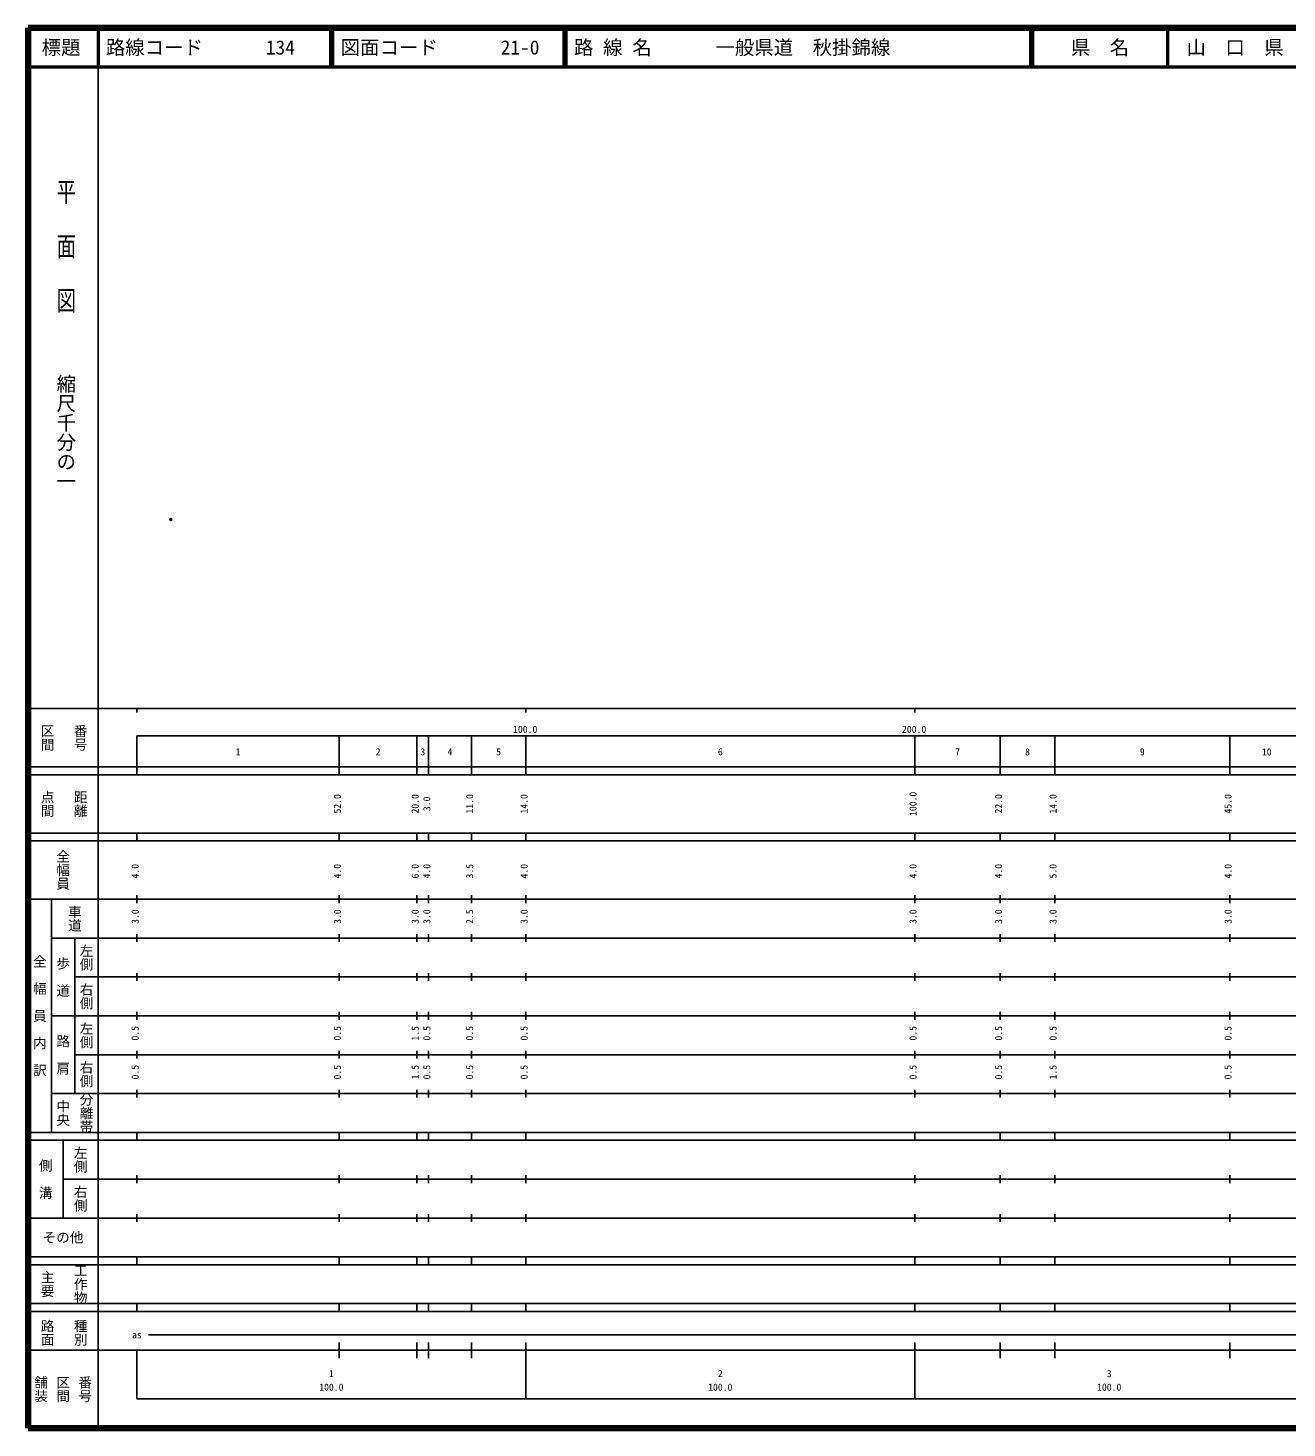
# Model space of a CAD drawing. Units: millimetres on the paper. Extents: x 40 to 680, y 20 to 380.
# Drawn here: x 40 to 363.7, y 20 to 380 of the extents above; entities that cross this region are included whole.
import ezdxf
from ezdxf.enums import TextEntityAlignment as Align

# ---------------------------------------------------------------- set-up
doc = ezdxf.new("R2010")
doc.units = ezdxf.units.MM
doc.header["$PDMODE"] = 32
doc.header["$PDSIZE"] = 0.5
doc.layers.add('M-OTRS', color=6, linetype='Continuous')
doc.layers.add('M-TTL-TXT', color=7, linetype='Continuous')
for name, color, linetype, lineweight in [('M-TTL', 2, 'Continuous', 140), ('M-TTL-BAND', 7, 'Continuous', 25), ('M-TTL-LINE', 7, 'Continuous', 50)]:
    doc.layers.add(name, color=color, linetype=linetype, lineweight=lineweight)
doc.styles.add('@ＭＳ ゴシック', font='')
doc.styles.add('ＭＳ ゴシック', font='')
doc.styles.get('@ＭＳ ゴシック').set_extended_font_data('@MS Gothic')
doc.styles.get('ＭＳ ゴシック').set_extended_font_data('MS Gothic')

msp = doc.modelspace()

# ---------------------------------------------------------------- linework, layer by layer
at = {"layer": 'M-OTRS'}
msp.add_point((76.749, 253.582), dxfattribs=at)
at = {"layer": 'M-TTL'}
for p, q in [((40, 380), (40, 20)), ((680, 380), (40, 380)), ((40, 20), (680, 20))]:
    msp.add_line(p, q, dxfattribs=at)
at = {"layer": 'M-TTL-BAND'}
for p, q in [((58, 370), (58, 20)), ((40, 205), (579, 205)), ((68, 205), (68, 204)), ((168, 205), (168, 204)), ((268, 205), (268, 204)), ((68, 198), (579, 198)), ((68, 198), (68, 188)), ((120, 188), (120, 198)), ((140, 188), (140, 198)), ((143, 188), (143, 198)), ((154, 188), (154, 198)), ((168, 188), (168, 198)), ((268, 188), (268, 198)), ((290, 188), (290, 198)), ((304, 188), (304, 198)), ((349, 188), (349, 198)), ((40, 190), (579, 190)), ((40, 188), (579, 188)), ((40, 173), (579, 173)), ((68, 171), (68, 173)), ((120, 171), (120, 173)), ((140, 171), (140, 173)), ((143, 171), (143, 173)), ((154, 171), (154, 173)), ((168, 171), (168, 173)), ((268, 171), (268, 173)), ((290, 171), (290, 173)), ((304, 171), (304, 173)), ((349, 171), (349, 173)), ((40, 171), (579, 171)), ((40, 156), (579, 156)), ((46, 96), (46, 156)), ((68, 155), (68, 157)), ((120, 155), (120, 157)), ((140, 155), (140, 157)), ((143, 155), (143, 157)), ((154, 155), (154, 157)), ((168, 155), (168, 157)), ((268, 155), (268, 157)), ((290, 155), (290, 157)), ((304, 155), (304, 157)), ((349, 155), (349, 157)), ((46, 146), (579, 146)), ((52, 146), (52, 106)), ((68, 145), (68, 147)), ((120, 145), (120, 147)), ((140, 145), (140, 147)), ((143, 145), (143, 147)), ((154, 145), (154, 147)), ((168, 145), (168, 147)), ((268, 145), (268, 147)), ((290, 145), (290, 147)), ((304, 145), (304, 147)), ((349, 145), (349, 147)), ((68, 135), (68, 137)), ((120, 135), (120, 137)), ((140, 135), (140, 137)), ((143, 135), (143, 137)), ((154, 135), (154, 137)), ((168, 135), (168, 137)), ((268, 135), (268, 137)), ((290, 135), (290, 137)), ((304, 135), (304, 137)), ((349, 135), (349, 137)), ((52, 136), (579, 136)), ((46, 126), (579, 126)), ((68, 125), (68, 127)), ((120, 125), (120, 127)), ((140, 125), (140, 127)), ((143, 125), (143, 127)), ((154, 125), (154, 127)), ((168, 125), (168, 127)), ((268, 125), (268, 127)), ((290, 125), (290, 127)), ((304, 125), (304, 127)), ((349, 125), (349, 127)), ((52, 116), (579, 116)), ((68, 115), (68, 117)), ((120, 115), (120, 117)), ((140, 115), (140, 117)), ((143, 115), (143, 117)), ((154, 115), (154, 117)), ((168, 115), (168, 117)), ((268, 115), (268, 117)), ((290, 115), (290, 117)), ((304, 115), (304, 117)), ((349, 115), (349, 117)), ((46, 106), (579, 106)), ((68, 105), (68, 107)), ((120, 105), (120, 107)), ((140, 105), (140, 107)), ((143, 105), (143, 107)), ((154, 105), (154, 107)), ((168, 105), (168, 107)), ((268, 105), (268, 107)), ((290, 105), (290, 107)), ((304, 105), (304, 107)), ((349, 105), (349, 107)), ((40, 96), (579, 96)), ((40, 94), (579, 94)), ((49, 94), (49, 74)), ((68, 94), (68, 96)), ((120, 94), (120, 96)), ((140, 94), (140, 96)), ((143, 94), (143, 96)), ((154, 94), (154, 96)), ((168, 94), (168, 96)), ((268, 94), (268, 96)), ((290, 94), (290, 96)), ((304, 94), (304, 96)), ((349, 94), (349, 96)), ((49, 84), (579, 84)), ((68, 83), (68, 85)), ((120, 83), (120, 85)), ((140, 83), (140, 85)), ((143, 83), (143, 85)), ((154, 83), (154, 85)), ((168, 83), (168, 85)), ((268, 83), (268, 85)), ((290, 83), (290, 85)), ((304, 83), (304, 85)), ((349, 83), (349, 85)), ((40, 74), (579, 74)), ((68, 73), (68, 75)), ((120, 73), (120, 75)), ((140, 73), (140, 75)), ((143, 73), (143, 75)), ((154, 73), (154, 75)), ((168, 73), (168, 75)), ((268, 73), (268, 75)), ((290, 73), (290, 75)), ((304, 73), (304, 75)), ((349, 73), (349, 75)), ((40, 64), (579, 64)), ((40, 62), (579, 62)), ((68, 62), (68, 64)), ((120, 62), (120, 64)), ((140, 62), (140, 64)), ((143, 62), (143, 64)), ((154, 62), (154, 64)), ((168, 62), (168, 64)), ((268, 62), (268, 64)), ((290, 62), (290, 64)), ((304, 62), (304, 64)), ((349, 62), (349, 64)), ((40, 52), (579, 52)), ((68, 50), (68, 52)), ((120, 50), (120, 52)), ((140, 50), (140, 52)), ((143, 50), (143, 52)), ((154, 50), (154, 52)), ((168, 50), (168, 52)), ((268, 50), (268, 52)), ((290, 50), (290, 52)), ((304, 50), (304, 52)), ((349, 50), (349, 52)), ((40, 50), (579, 50)), ((71, 44), (565, 44)), ((40, 40), (579, 40)), ((68, 40), (68, 27.5)), ((120, 38), (120, 42)), ((140, 38), (140, 42)), ((143, 38), (143, 42)), ((154, 38), (154, 42)), ((168, 27.5), (168, 42)), ((268, 27.5), (268, 42)), ((290, 38), (290, 42)), ((304, 38), (304, 42)), ((349, 38), (349, 42)), ((68, 27.5), (579, 27.5))]:
    msp.add_line(p, q, dxfattribs=at)
at = {"layer": 'M-TTL-LINE'}
for p, q in [((58, 380), (58, 370)), ((117.75, 380), (117.75, 370)), ((118.25, 380), (118.25, 370)), ((177.75, 380), (177.75, 370)), ((178.25, 380), (178.25, 370)), ((297.75, 380), (297.75, 370)), ((298.25, 380), (298.25, 370)), ((333, 380), (333, 370)), ((40, 370), (680, 370))]:
    msp.add_line(p, q, dxfattribs=at)

# ---------------------------------------------------------------- texts
at = {"layer": 'M-TTL-BAND', "style": '@ＭＳ ゴシック', "width": 1.4}
msp.add_text('平  面  図', height=3.666, rotation=270, dxfattribs=at).set_placement((49.777, 306.475), align=Align.MIDDLE_RIGHT)
at = {"layer": 'M-TTL-BAND', "style": '@ＭＳ ゴシック'}
msp.add_text('縮尺千分の一', height=3.666, rotation=270, dxfattribs=at).set_placement((49.777, 261.03), align=Align.MIDDLE_RIGHT)
for s, p in [('区間', (45, 197.5)), ('番号', (53.5, 197.5)), ('点間', (45, 180.5)), ('距離', (53.5, 180.5)), ('全幅員', (49, 163.5)), ('車道', (52, 151)), ('左側', (55, 141)), ('全\u3000幅\u3000員\u3000内\u3000訳', (43, 126)), ('歩\u3000道', (49, 136)), ('右側', (55, 131)), ('左側', (55, 121)), ('路\u3000肩', (49, 116)), ('右側', (55, 111)), ('分離帯', (55, 101)), ('中央', (49, 101)), ('左側', (53.5, 89)), ('側\u3000溝', (44.5, 84)), ('右側', (53.5, 79)), ('工作物', (53.5, 57)), ('主要', (45, 57)), ('路面', (45, 44.5)), ('種別', (53.5, 44.5)), ('舗装', (43.333, 30)), ('区間', (49, 30)), ('番号', (54.667, 30))]:
    msp.add_text(s, height=2.566, rotation=270, dxfattribs=at).set_placement(p, align=Align.MIDDLE_CENTER)
at = {"layer": 'M-TTL-BAND', "style": 'ＭＳ ゴシック'}
for s, p in [('100.0', (167.844, 198.195)), ('200.0', (267.844, 198.195)), ('1', (94, 192.405)), ('2', (130, 192.405)), ('3', (141.5, 192.405)), ('4', (148.5, 192.405)), ('5', (161, 192.405)), ('6', (218, 192.405)), ('7', (279, 192.405)), ('8', (297, 192.405)), ('9', (326.5, 192.405)), ('10', (358.5, 192.405)), ('as', (68, 42.5)), ('1', (118, 32.523)), ('2', (218, 32.523)), ('3', (318, 32.523)), ('100.0', (118, 29.033)), ('100.0', (218, 29.033)), ('100.0', (318, 29.033))]:
    msp.add_text(s, height=1.833, dxfattribs=at).set_placement(p, align=Align.BOTTOM_CENTER)
for s, p in [('52.0', (121, 180.5)), ('20.0', (141, 180.5)), ('3.0', (144, 180.5)), ('11.0', (155, 180.5)), ('14.0', (169, 180.5)), ('100.0', (269, 180.5)), ('22.0', (291, 180.5)), ('14.0', (305, 180.5)), ('45.0', (350, 180.5)), ('4.0', (69, 163.174)), ('4.0', (121, 163.174)), ('6.0', (141, 163.174)), ('4.0', (144, 163.174)), ('3.5', (155, 163.174)), ('4.0', (169, 163.174)), ('4.0', (269, 163.174)), ('4.0', (291, 163.174)), ('5.0', (305, 163.174)), ('4.0', (350, 163.174)), ('3.0', (69, 151.5)), ('3.0', (121, 151.5)), ('3.0', (141, 151.5)), ('3.0', (144, 151.5)), ('2.5', (155, 151.5)), ('3.0', (169, 151.5)), ('3.0', (269, 151.5)), ('3.0', (291, 151.5)), ('3.0', (305, 151.5)), ('3.0', (350, 151.5)), ('0.5', (69, 121.5)), ('0.5', (121, 121.5)), ('1.5', (141, 121.5)), ('0.5', (144, 121.5)), ('0.5', (155, 121.5)), ('0.5', (169, 121.5)), ('0.5', (269, 121.5)), ('0.5', (291, 121.5)), ('0.5', (305, 121.5)), ('0.5', (350, 121.5)), ('0.5', (69, 111.5)), ('0.5', (121, 111.5)), ('1.5', (141, 111.5)), ('0.5', (144, 111.5)), ('0.5', (155, 111.5)), ('0.5', (169, 111.5)), ('0.5', (269, 111.5)), ('0.5', (291, 111.5)), ('1.5', (305, 111.5)), ('0.5', (350, 111.5))]:
    msp.add_text(s, height=1.833, rotation=90, dxfattribs=at).set_placement(p, align=Align.BOTTOM_CENTER)
msp.add_text('その他', height=2.566, dxfattribs=at).set_placement((49, 69), align=Align.MIDDLE_CENTER)
at = {"layer": 'M-TTL-TXT', "style": 'ＭＳ ゴシック'}
for s, p in [('標題', (48.5, 375)), ('県\u3000名', (315.625, 375)), ('山\u3000口\u3000県', (350.375, 375))]:
    msp.add_text(s, height=3.666, dxfattribs=at).set_placement(p, align=Align.MIDDLE_CENTER)
for s, p in [('路線コード', (60, 375)), ('134', (101.142, 375)), ('図面コード', (120.38, 375)), ('21-0', (161.521, 375)), ('路 線 名', (180.38, 375)), ('一般県道\u3000秋掛錦線', (216.734, 375))]:
    msp.add_text(s, height=3.666, dxfattribs=at).set_placement(p, align=Align.MIDDLE_LEFT)

doc.saveas('drawing.dxf')
